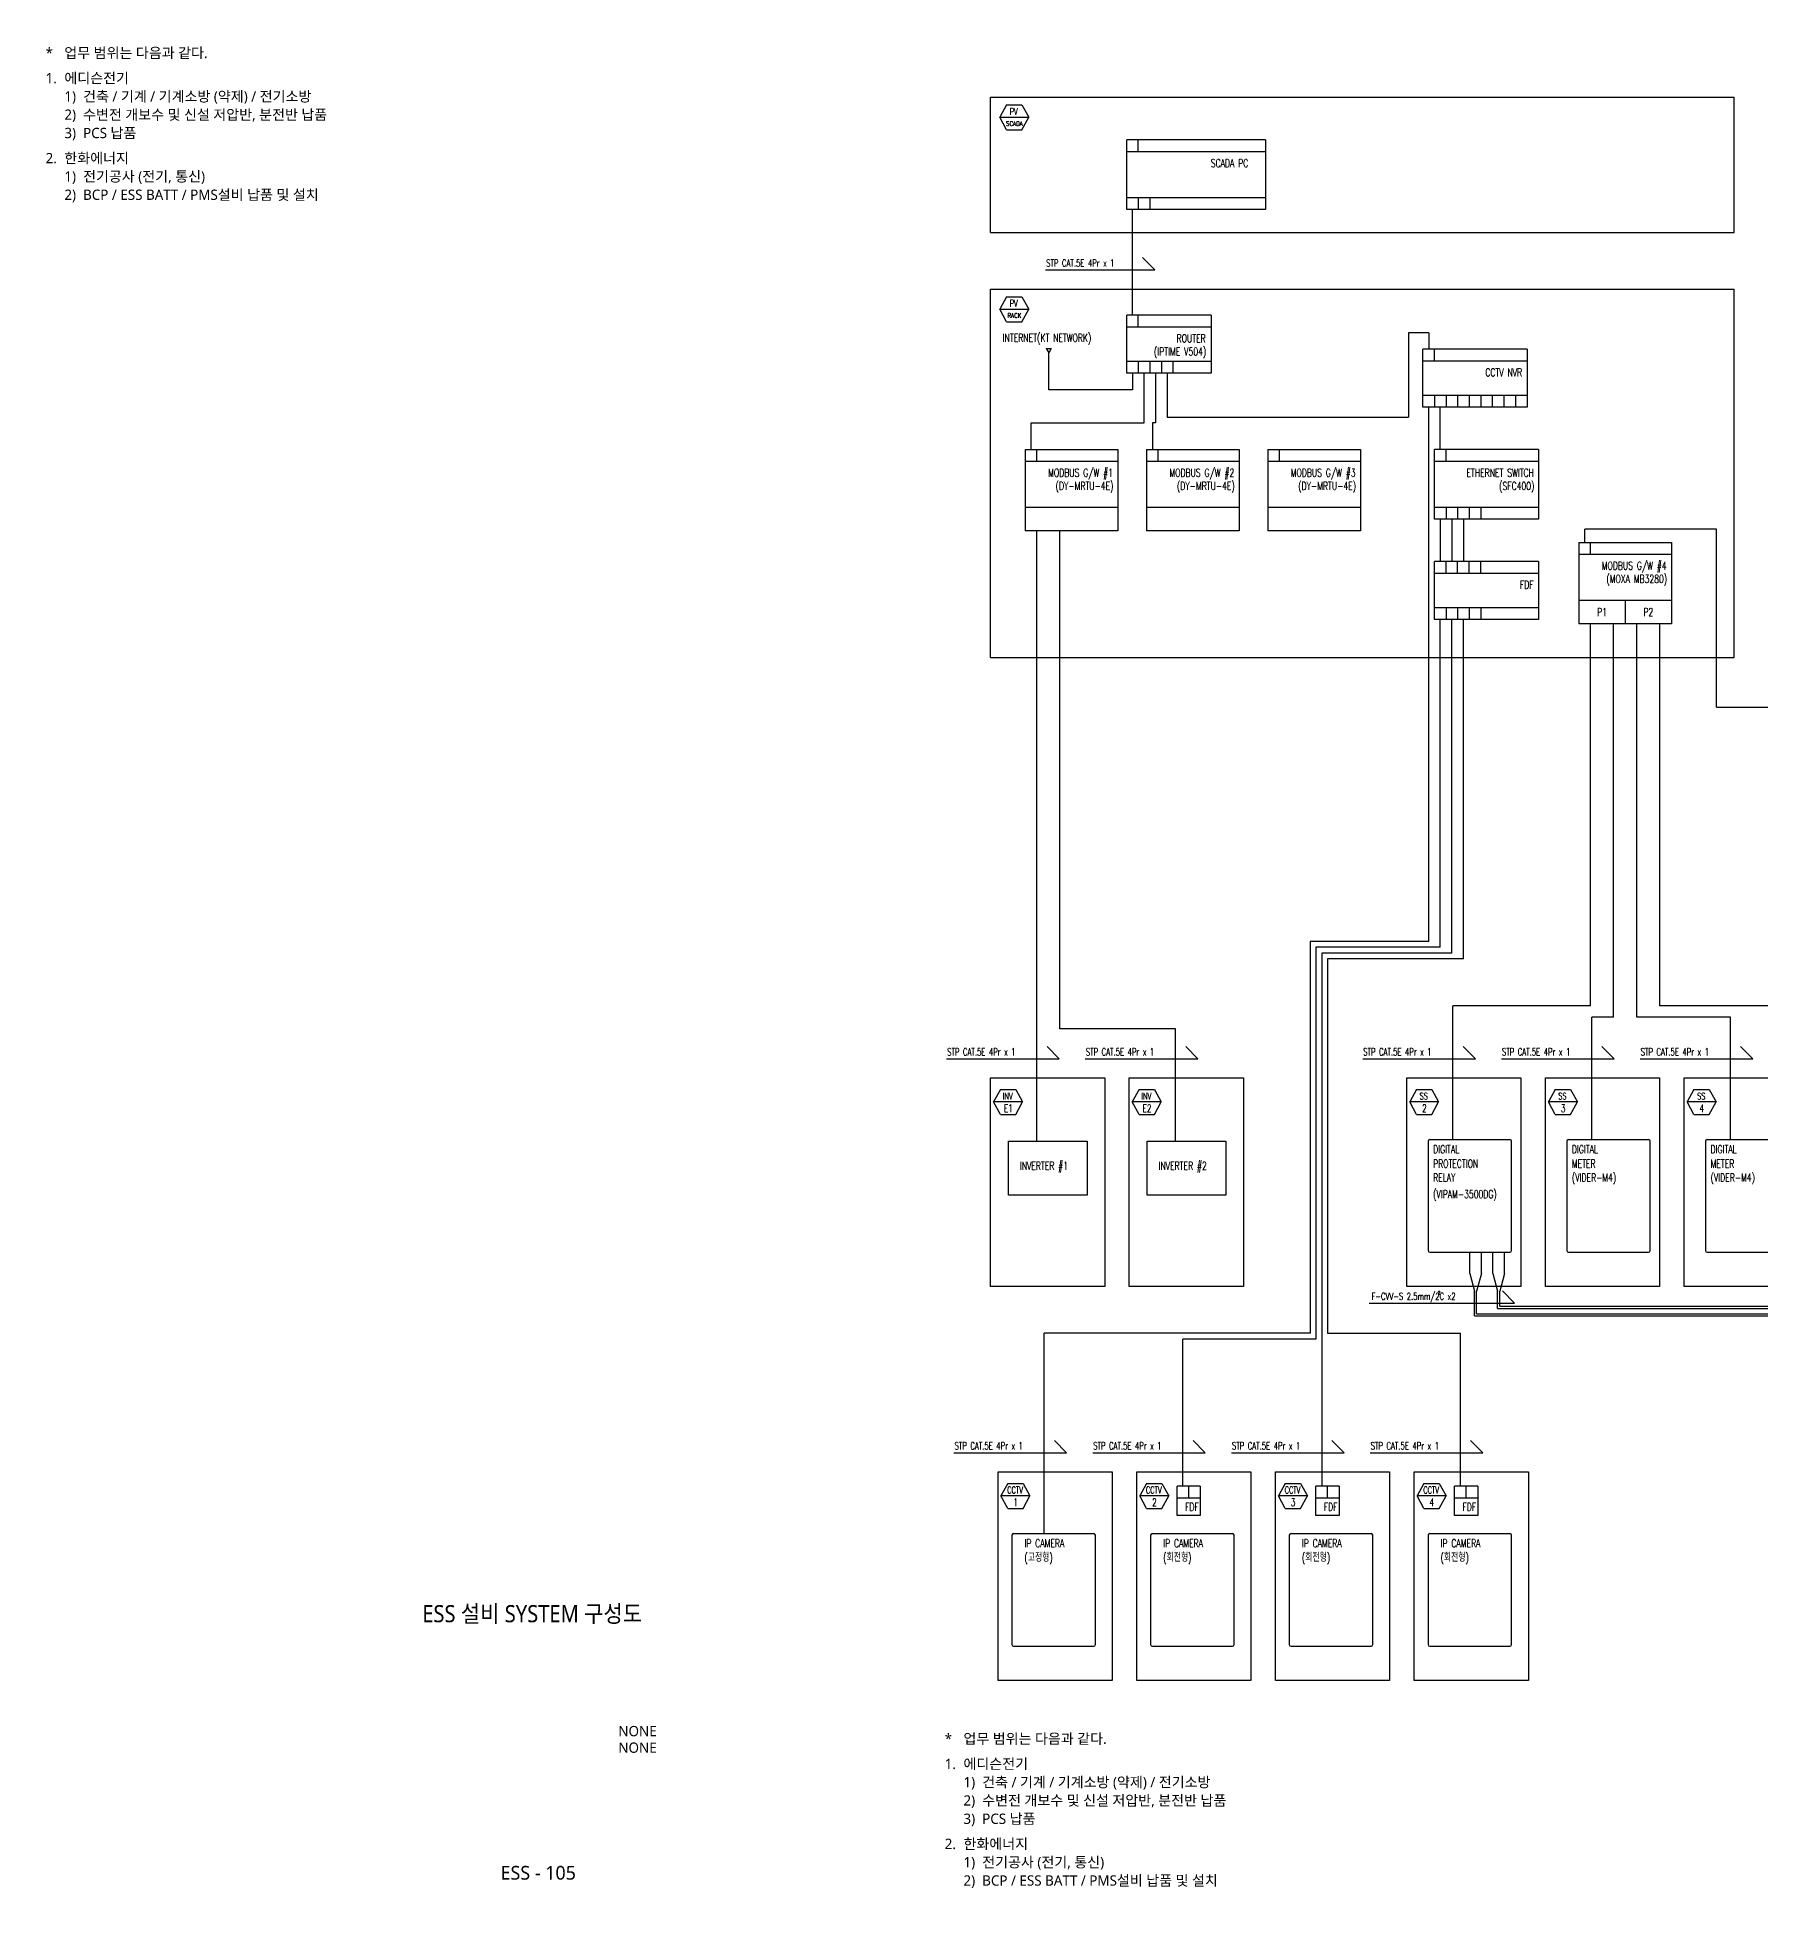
# Model space of a CAD drawing. Header units: millimetres. Extents: x 6276 to 501578, y 2533 to 56800.
# Drawn here: x 399450 to 449675, y 2600 to 56800 of the extents above; entities that cross this region are included whole.
import ezdxf
from ezdxf.enums import TextEntityAlignment as Align

# ---------------------------------------------------------------- set-up
doc = ezdxf.new("R2010")
doc.units = ezdxf.units.MM
doc.header["$LTSCALE"] = 100
doc.set_wipeout_variables(frame=1)
doc.linetypes.add('CE04', pattern=[15, 10, -2, 1, -2])
doc.linetypes.add('HIDDEN2', pattern=[4.7625, 3.175, -1.5875])
for name, color, linetype in [('E-TABL', 1, 'Continuous'), ('E-TEXT', 7, 'Continuous'), ('ESYM', 4, 'Continuous'), ('TEXT', 3, 'Continuous'), ('도면 TITLE', 4, 'Continuous'), ('지시선', 6, 'Continuous')]:
    doc.layers.add(name, color=color, linetype=linetype)
doc.styles.add('GHS', font='romans.shx', dxfattribs={"width": 0.7, "bigfont": 'ghs.shx'})
doc.styles.add('MG', font='malgun.ttf')

# ---------------------------------------------------------------- blocks, each defined once
blk = doc.blocks.new('DIGITAL LAYOUT')
at = {"linetype": 'Continuous', "lineweight": -3}
for p, q in [((9070707, -3285225), (9070707, -3293180)), ((9070835, -3285096), (9076659, -3285096)), ((9076788, -3293180), (9076788, -3285225)), ((9070835, -3293308), (9076659, -3293308))]:
    blk.add_line(p, q, dxfattribs=at)
for centre, start, end in [((9070835, -3285225), 90, 180), ((9076659, -3285225), 0, 90), ((9070835, -3293180), 180, 270), ((9076659, -3293180), 270, 0)]:
    blk.add_arc(centre, 128, start, end, dxfattribs=at)
blk = doc.blocks.new('COMP')
at = {"color": 1}
for p, q in [((132, 2657), (40, 2491)), ((132, 2657), (339, 2657)), ((339, 2657), (431, 2491)), ((132, 2321), (40, 2491)), ((431, 2491), (40, 2491)), ((132, 2321), (339, 2321)), ((339, 2321), (431, 2491))]:
    blk.add_line(p, q, dxfattribs=at)
at = {"linetype": 'Continuous'}
blk.add_lwpolyline([(0, 2816), (1541, 2816), (1541, 0), (0, 0)], close=True, dxfattribs=at)

msp = doc.modelspace()

# ---------------------------------------------------------------- linework, layer by layer
at = {"color": 8, "linetype": 'Continuous'}
for p, q in [((427232, 51107), (427232, 55050)), ((427232, 55050), (448895, 55050)), ((448895, 51107), (448895, 55050)), ((427232, 51107), (448895, 51107)), ((427232, 49459), (448895, 49459)), ((427232, 38719), (427232, 49459)), ((448895, 38719), (448895, 49459)), ((427232, 38719), (448895, 38719))]:
    msp.add_line(p, q, dxfattribs=at)
for p, q in [((431197, 51776), (431197, 53808)), ((435241, 53808), (431197, 53808)), ((431534, 53470), (431534, 53808)), ((435241, 53808), (435241, 51776)), ((431534, 52115), (431534, 51776)), ((431871, 52115), (431871, 51776)), ((435241, 51776), (431197, 51776)), ((431197, 47008), (431197, 48702)), ((433663, 48702), (431197, 48702)), ((431534, 48363), (431534, 48702)), ((433663, 48702), (433663, 47008)), ((439830, 46017), (439830, 47710)), ((442863, 47710), (439830, 47710)), ((440167, 47372), (440167, 47710)), ((442863, 47710), (442863, 46017)), ((431534, 47347), (431534, 47008)), ((431871, 47347), (431871, 47008)), ((432208, 47347), (432208, 47008)), ((432545, 47347), (432545, 47008)), ((433663, 47008), (431197, 47008)), ((440167, 46356), (440167, 46017)), ((440504, 46356), (440504, 46017)), ((440841, 46356), (440841, 46017)), ((441178, 46356), (441178, 46017)), ((441515, 46356), (441515, 46017)), ((441852, 46356), (441852, 46017)), ((442189, 46356), (442189, 46017)), ((442526, 46356), (442526, 46017)), ((442863, 46017), (439830, 46017)), ((428243, 44785), (428243, 42414)), ((428243, 44785), (430939, 44785)), ((428243, 44447), (430939, 44447)), ((428580, 44447), (428580, 44785)), ((430939, 44785), (430939, 42414)), ((431778, 44785), (431778, 42414)), ((431778, 44785), (434473, 44785)), ((431778, 44447), (434473, 44447)), ((432115, 44447), (432115, 44785)), ((434473, 44785), (434473, 42414)), ((435312, 44785), (435312, 42414)), ((435312, 44785), (438008, 44785)), ((435312, 44447), (438008, 44447)), ((435649, 44447), (435649, 44785)), ((438008, 44785), (438008, 42414)), ((440167, 42753), (440167, 44785)), ((443200, 44785), (440167, 44785)), ((440504, 44447), (440504, 44785)), ((443200, 44785), (443200, 42753)), ((430939, 43092), (428243, 43092)), ((434473, 43092), (431778, 43092)), ((438008, 43092), (435312, 43092)), ((440504, 43092), (440504, 42753)), ((440841, 43092), (440841, 42753)), ((441178, 43092), (441178, 42753)), ((441515, 43092), (441515, 42753)), ((430939, 42414), (428243, 42414)), ((428580, 24619), (428580, 42414)), ((429254, 27898), (429254, 42414)), ((434473, 42414), (431778, 42414)), ((438008, 42414), (435312, 42414)), ((443200, 42753), (440167, 42753)), ((444376, 42076), (444376, 39705)), ((444376, 42076), (447072, 42076)), ((444376, 41737), (447072, 41737)), ((444713, 41737), (444713, 42076)), ((447072, 42076), (447072, 39705)), ((440167, 39828), (440167, 41521)), ((443200, 41521), (440167, 41521)), ((440504, 41183), (440504, 41521)), ((440841, 41183), (440841, 41521)), ((441178, 41183), (441178, 41521)), ((441515, 41183), (441515, 41521)), ((443200, 41521), (443200, 39828)), ((440504, 40167), (440504, 39828)), ((440841, 40167), (440841, 39828)), ((441178, 40167), (441178, 39828)), ((441515, 40167), (441515, 39828)), ((447072, 40382), (444376, 40382)), ((445724, 40382), (445724, 39705)), ((443200, 39828), (440167, 39828)), ((447072, 39705), (444376, 39705)), ((444713, 28571), (444713, 39705)), ((445387, 28235), (445387, 39705)), ((446061, 28235), (446061, 39705)), ((446735, 28571), (446735, 39705)), ((432622, 27898), (429254, 27898)), ((432622, 24619), (432622, 27898)), ((433343, 14564), (432670, 14564)), ((433006, 14225), (433006, 14564)), ((437385, 14564), (436711, 14564)), ((437048, 14225), (437048, 14564)), ((441427, 14564), (440753, 14564)), ((441090, 14225), (441090, 14564))]:
    msp.add_line(p, q)
at = {"color": 3}
for p, q in [((431366, 48702), (431366, 51776)), ((439999, 48181), (439411, 48181)), ((439411, 48181), (439411, 45727)), ((439999, 48181), (439999, 47710)), ((431703, 45559), (431703, 47008)), ((432039, 47008), (432039, 45559)), ((432376, 47008), (432376, 45727)), ((428412, 44785), (428412, 45559)), ((428412, 45559), (431703, 45559)), ((432039, 45559), (431946, 45559)), ((431946, 45559), (431946, 44785)), ((432376, 45727), (439411, 45727)), ((433267, 45727), (433267, 45727)), ((439999, 30443), (439999, 46017)), ((440336, 44785), (440336, 46017)), ((444544, 42076), (444544, 42462)), ((448389, 42462), (444544, 42462)), ((448389, 37275), (448389, 42462)), ((448389, 37275), (453732, 37275)), ((439999, 30443), (436543, 30443)), ((436543, 30443), (436543, 19023)), ((436543, 19023), (428796, 19023)), ((428796, 13188), (428796, 19023))]:
    msp.add_line(p, q, dxfattribs=at)
at = {"linetype": 'Continuous'}
for p, q in [((428834, 50017), (432017, 50017)), ((431663, 50376), (432017, 50017)), ((428877, 27384), (429231, 27025)), ((432919, 27384), (433273, 27025)), ((441003, 27384), (441357, 27025)), ((445044, 27384), (445399, 27025)), ((449086, 27384), (449441, 27025)), ((425949, 27025), (429231, 27025)), ((429991, 27025), (433273, 27025)), ((438075, 27025), (441357, 27025)), ((442117, 27025), (445399, 27025)), ((446158, 27025), (449441, 27025)), ((442147, 20260), (442502, 19901)), ((438261, 19901), (442502, 19901)), ((429093, 15902), (429448, 15543)), ((433135, 15902), (433489, 15543)), ((437177, 15902), (437531, 15543)), ((441219, 15902), (441573, 15543)), ((426165, 15543), (429448, 15543)), ((430207, 15543), (433489, 15543)), ((434249, 15543), (437531, 15543)), ((438291, 15543), (441573, 15543))]:
    msp.add_line(p, q, dxfattribs=at)
at = {"color": 2}
for p, q in [((428849, 47726), (428999, 47726)), ((428849, 47726), (428924, 47597)), ((428999, 47726), (428924, 47597)), ((431366, 47008), (431366, 46521))]:
    msp.add_line(p, q, dxfattribs=at)
at = {"color": 2, "linetype": 'HIDDEN2', "ltscale": 150}
for p, q in [((428924, 46521), (428924, 47597)), ((431366, 46521), (428924, 46521))]:
    msp.add_line(p, q, dxfattribs=at)
at = {"color": 1}
for p, q in [((440336, 42753), (440336, 41521)), ((440673, 42753), (440673, 41521)), ((441010, 42753), (441010, 41521)), ((440336, 30275), (440336, 39828)), ((440673, 30107), (440673, 39828)), ((441010, 29938), (441010, 39828)), ((440336, 30275), (436711, 30275)), ((436711, 30275), (436711, 18855)), ((440673, 30107), (436880, 30107)), ((436880, 30107), (436880, 14564)), ((441010, 29938), (437048, 29938)), ((437048, 29938), (437048, 19023)), ((437048, 19023), (440922, 19023)), ((440922, 14564), (440922, 19023)), ((432838, 14564), (432838, 18855)), ((436711, 18855), (432838, 18855))]:
    msp.add_line(p, q, dxfattribs=at)
at = {"ltscale": 150}
for p, q in [((444713, 28571), (440706, 28571)), ((440706, 24671), (440706, 28571)), ((444747, 24671), (444747, 28235)), ((445387, 28235), (444747, 28235)), ((448789, 28235), (446061, 28235)), ((452831, 28571), (446735, 28571)), ((448789, 24671), (448789, 28235))]:
    msp.add_line(p, q, dxfattribs=at)
at = {"color": 5}
for p, q in [((441195, 20767), (441195, 21384)), ((441532, 20767), (441532, 21384)), ((441869, 20767), (441869, 21384)), ((442206, 20767), (442206, 21384)), ((441195, 20767), (441332, 20251)), ((441532, 20767), (441394, 20251)), ((441869, 20767), (442006, 20251)), ((442206, 20767), (442068, 20251)), ((441332, 19531), (441332, 20251)), ((441394, 19594), (441394, 20251)), ((442006, 19750), (442006, 20251)), ((442068, 19813), (442068, 20251)), ((441332, 19531), (456266, 19531)), ((441394, 19594), (456266, 19594)), ((442006, 19750), (456266, 19750)), ((442068, 19813), (456266, 19813))]:
    msp.add_line(p, q, dxfattribs=at)
for points in [[(431197, 53470), (435241, 53470)], [(435241, 52115), (431197, 52115)], [(431197, 48363), (433663, 48363)], [(433663, 47347), (431197, 47347)], [(439830, 47372), (442863, 47372)], [(442863, 46356), (439830, 46356)], [(440167, 44447), (443200, 44447)], [(443200, 43092), (440167, 43092)], [(440167, 41183), (443200, 41183)], [(443200, 40167), (440167, 40167)], [(433343, 14564), (433343, 13717), (432670, 13717), (432670, 14564)], [(432670, 14225), (433343, 14225)], [(437385, 14564), (437385, 13717), (436711, 13717), (436711, 14564)], [(436711, 14225), (437385, 14225)], [(441427, 14564), (441427, 13717), (440753, 13717), (440753, 14564)], [(440753, 14225), (441427, 14225)]]:
    msp.add_lwpolyline(points)
at = {"layer": 'ESYM', "color": 1}
for p, q in [((427697, 54824), (427497, 54466)), ((427697, 54824), (428143, 54824)), ((428143, 54824), (428342, 54466)), ((427697, 54099), (427497, 54466)), ((427497, 54466), (428342, 54466)), ((428143, 54099), (428342, 54466)), ((427697, 54099), (428143, 54099)), ((427697, 49233), (427497, 48875)), ((427697, 48508), (427497, 48875)), ((427497, 48875), (428342, 48875)), ((427697, 49233), (428143, 49233)), ((428143, 49233), (428342, 48875)), ((428143, 48508), (428342, 48875)), ((427697, 48508), (428143, 48508))]:
    msp.add_line(p, q, dxfattribs=at)
at = {"layer": '지시선'}
for points in [[(427750, 24619), (430043, 24619), (430043, 23053), (427750, 23053)], [(431792, 24619), (434085, 24619), (434085, 23053), (431792, 23053)]]:
    msp.add_lwpolyline(points, close=True, dxfattribs=at)

# ---------------------------------------------------------------- block references
at = {"color": 3, "xscale": 2.16, "yscale": 2.16, "zscale": 2.16}
for p in [(427232, 20388), (431274, 20388), (439357, 20388), (443399, 20388), (447441, 20388), (427448, 8905), (431490, 8905), (435532, 8905), (439574, 8905)]:
    msp.add_blockref('COMP', p, dxfattribs=at)
at = {"xscale": 0.4002187752838809, "yscale": 0.4002187752838809, "zscale": 0.4002187752838809}
for p in [(-3190289, 1339428), (-3186247, 1339428), (-3182206, 1339428), (-3202415, 1327946), (-3198373, 1327946), (-3194331, 1327946), (-3190289, 1327946)]:
    msp.add_blockref('DIGITAL LAYOUT', p, dxfattribs=at)

# ---------------------------------------------------------------- texts
at = {"linetype": 'CE04', "style": 'GHS', "width": 0.7}
for s, height, p in [('SCADA', 135, (427926, 54280)), ('PV', 200.1, (427908, 54634)), ('PV', 200.1, (427908, 49043)), ('RACK', 135, (427926, 48689)), ('INV', 200.1, (427729, 25936)), ('INV', 200.1, (431771, 25936)), ('SS', 200.1, (439854, 25936)), ('SS', 200.1, (443896, 25936)), ('SS', 200.1, (447938, 25936)), ('E1', 222.3, (427747, 25582)), ('E2', 222.3, (431789, 25582)), ('2', 222, (439872, 25582)), ('3', 222, (443914, 25582)), ('4', 222, (447956, 25582)), ('CCTV', 200.1, (427945, 14454)), ('1', 222, (427963, 14100)), ('CCTV', 200.1, (431987, 14454)), ('2', 222, (432005, 14100)), ('CCTV', 200.1, (436029, 14454)), ('3', 222, (436046, 14100)), ('CCTV', 200.1, (440070, 14454)), ('4', 222, (440088, 14100))]:
    msp.add_text(s, height=height, dxfattribs=at).set_placement(p, align=Align.MIDDLE)
at = {"layer": 'TEXT', "color": 7, "linetype": 'Continuous', "lineweight": -3, "style": 'GHS', "width": 0.7}
for s, height, p in [('SCADA PC', 233.3, (434741, 53129)), ('(IPTIME V504)', 233.28, (433516, 47637)), ('ROUTER', 233.3, (433500, 48022)), ('CCTV NVR', 233.3, (442719, 47031)), ('MODBUS G/W #1', 233.28, (430799, 44106)), ('MODBUS G/W #2', 233.28, (434333, 44106)), ('MODBUS G/W #3', 233.28, (437868, 44106)), ('ETHERNET SWITCH', 233.28, (443064, 44106)), ('(DY-MRTU-4E)', 233.28, (430814, 43720)), ('(DY-MRTU-4E)', 233.28, (434349, 43720)), ('(DY-MRTU-4E)', 233.28, (437883, 43720)), ('(SFC400)', 233.3, (443079, 43720)), ('MODBUS G/W #4', 233.28, (446931, 41396)), ('FDF', 233.3, (443056, 40842)), ('(MOXA MB3280)', 233.28, (446947, 41011)), ('FDF', 233.3, (433297, 13962)), ('FDF', 233.3, (437338, 13962)), ('FDF', 233.3, (441380, 13962))]:
    msp.add_text(s, height=height, dxfattribs=at).set_placement(p, align=Align.MIDDLE_RIGHT)
for s, height, p in [('STP CAT.5E 4Pr x 1', 210, (428851, 50218)), ('STP CAT.5E 4Pr x 1', 210, (425966, 27227)), ('STP CAT.5E 4Pr x 1', 210, (430007, 27227)), ('STP CAT.5E 4Pr x 1', 210, (438091, 27227)), ('STP CAT.5E 4Pr x 1', 210, (442133, 27227)), ('STP CAT.5E 4Pr x 1', 210, (446175, 27227)), ('DIGITAL', 233.3, (440127, 24386)), ('DIGITAL', 233.3, (444169, 24386)), ('DIGITAL', 233.3, (448211, 24386)), ('INVERTER #1', 233.28, (428083, 23908)), ('INVERTER #2', 233.28, (432125, 23908)), ('PROTECTION', 233.3, (440127, 23968)), ('METER', 233.3, (444169, 23968)), ('METER', 233.3, (448211, 23968)), ('RELAY', 233.3, (440127, 23561)), ('(VIDER-M4)', 233.3, (444169, 23561)), ('(VIDER-M4)', 233.3, (448211, 23561)), ('(VIPAM-3500DG)', 233.28, (440127, 23079)), ('F-CVV-S 2.5mm/2C x2', 210, (438331, 20103)), ('2', 104, (440262, 20204)), ('STP CAT.5E 4Pr x 1', 210, (426182, 15745)), ('STP CAT.5E 4Pr x 1', 210, (430223, 15745)), ('STP CAT.5E 4Pr x 1', 210, (434265, 15745)), ('STP CAT.5E 4Pr x 1', 210, (438307, 15745)), ('IP CAMERA', 233.3, (428218, 12904)), ('IP CAMERA', 233.3, (432260, 12904)), ('IP CAMERA', 233.3, (436301, 12904)), ('IP CAMERA', 233.3, (440343, 12904)), ('(고정형)', 233.3, (428218, 12486)), ('(회전형)', 233.3, (432260, 12486)), ('(회전형)', 233.3, (436301, 12486)), ('(회전형)', 233.3, (440343, 12486))]:
    msp.add_text(s, height=height, dxfattribs=at).set_placement(p, align=Align.MIDDLE_LEFT)
at = {"layer": 'TEXT', "color": 2, "linetype": 'Continuous', "lineweight": -3, "style": 'GHS', "width": 0.7}
msp.add_text('INTERNET(KT NETWORK)', height=233.28, dxfattribs=at).set_placement((427584, 48038), align=Align.MIDDLE_LEFT)
at = {"layer": 'TEXT', "color": 7, "linetype": 'Continuous', "lineweight": -3, "style": 'GHS', "width": 0.7}
for s, p in [('P1', (445050, 40044)), ('P2', (446398, 40044))]:
    msp.add_text(s, height=233.3, dxfattribs=at).set_placement(p, align=Align.MIDDLE_CENTER)
at = {"layer": '도면 TITLE', "style": 'MG', "width": 0.9}
msp.add_text('ESS 설비 SYSTEM 구성도', height=500, dxfattribs=at).set_placement((413875, 10852), align=Align.MIDDLE_CENTER)
at = {"layer": '도면 TITLE', "style": 'MG'}
for p in [(417501, 7429), (417501, 6947)]:
    msp.add_text('NONE', height=300, dxfattribs=at).set_placement(p, align=Align.MIDDLE_RIGHT)
msp.add_text('ESS - 105', height=400, dxfattribs=at).set_placement((414050, 3300), align=Align.MIDDLE_CENTER)

# ---------------------------------------------------------------- wipeouts: each hides what was drawn before it
for points in [[(399450, 56800), (399450, 51733), (409250, 51733), (409250, 56800)], [(425650, 7667), (425650, 2600), (435450, 2600), (435450, 7667)]]:
    msp.add_wipeout(points).dxf.layer = 'E-TABL'

# ---------------------------------------------------------------- next in the draw order: texts
at = {"layer": 'E-TEXT', "style": 'MG'}
for s, p in [('*', (399694, 56342)), ('업무 범위는 다음과 같다.', (400241, 56342)), ('1.', (399694, 55608)), ('에디슨전기', (400241, 55608)), ('1)', (400241, 55075)), ('건축 / 기계 / 기계소방 (약제) / 전기소방', (400787, 55075)), ('2)', (400241, 54542)), ('수변전 개보수 및 신설 저압반, 분전반 납품', (400787, 54542)), ('3)', (400241, 54008)), ('PCS 납품', (400787, 54008)), ('2.', (399694, 53275)), ('한화에너지', (400241, 53275)), ('1)', (400241, 52742)), ('전기공사 (전기, 통신)', (400787, 52742)), ('2)', (400241, 52208)), ('BCP / ESS BATT / PMS설비 납품 및 설치', (400787, 52208)), ('*', (425894, 7208)), ('업무 범위는 다음과 같다.', (426441, 7208)), ('1.', (425894, 6475)), ('에디슨전기', (426441, 6475)), ('1)', (426441, 5942)), ('건축 / 기계 / 기계소방 (약제) / 전기소방', (426987, 5942)), ('2)', (426441, 5408)), ('수변전 개보수 및 신설 저압반, 분전반 납품', (426987, 5408)), ('3)', (426441, 4875)), ('PCS 납품', (426987, 4875)), ('2.', (425894, 4142)), ('한화에너지', (426441, 4142)), ('전기공사 (전기, 통신)', (426987, 3608)), ('1)', (426441, 3608)), ('BCP / ESS BATT / PMS설비 납품 및 설치', (426987, 3075)), ('2)', (426441, 3075))]:
    msp.add_text(s, height=300, dxfattribs=at).set_placement(p, align=Align.MIDDLE_LEFT)

doc.saveas('drawing.dxf')
